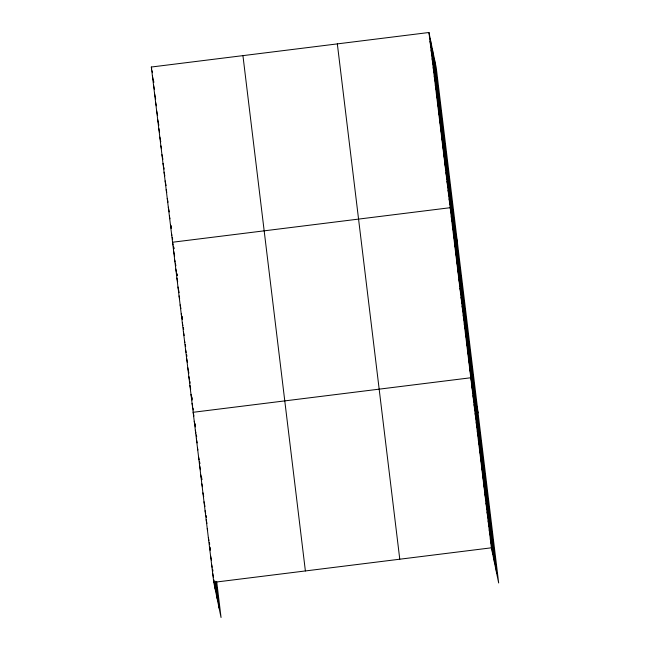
<?xml version="1.0" encoding="UTF-8"?>
<svg xmlns="http://www.w3.org/2000/svg" width="650" height="650" viewBox="0 0 650 650"><rect width="100%" height="100%" fill="white"/><g stroke="black" fill="none" stroke-linecap="round" stroke-linejoin="round"><path stroke-width="0.97" d="M216.71 581.701L221.049 617.5L213.769 582.343L151.328 67.023L428.951 32.5L436.231 67.657L498.672 582.977L491.392 547.812L428.951 32.5M213.769 582.343L491.392 547.812M430.016 41.259L431.381 47.889M431.072 50.017L432.445 56.648M432.136 58.784L433.509 65.406M433.192 67.543L434.566 74.165M434.257 76.302L435.63 82.924M435.321 85.061L436.694 91.691M436.378 93.819L437.751 100.449M437.442 102.586L438.815 109.208M438.506 111.345L439.879 117.967M439.562 120.104L440.936 126.726M440.627 128.862L442 135.493M441.691 137.621L443.064 144.251M442.747 146.388L444.121 153.01M443.812 155.147L445.185 161.769M444.876 163.906L446.249 170.528M445.933 172.664L447.306 179.294M446.997 181.423L448.37 188.053M448.061 190.19L449.426 196.812M449.118 198.949L450.491 205.571M457.462 242.864L450.182 207.707L172.559 242.231L173.144 245.074M451.262 216.661L452.636 223.283M452.351 225.607L453.724 232.237M453.432 234.561L454.805 241.182M454.521 243.506L455.894 250.136M455.601 252.46L456.974 259.082M456.69 261.406L458.063 268.036M457.771 270.359L459.144 276.981M458.859 279.305L460.233 285.935M459.94 288.259L461.313 294.889M461.029 297.213L462.402 303.834M462.109 306.158L463.483 312.788M463.198 315.112L464.571 321.734M464.279 324.058L465.652 330.688M465.368 333.011L466.741 339.633M466.448 341.957L467.821 348.587M467.537 350.911L468.91 357.533M468.618 359.864L469.991 366.486M469.706 368.81L471.071 375.44M478.067 412.921L470.787 377.764L193.164 412.287L193.944 416.073M471.876 386.709L473.241 393.339M472.956 395.663L474.329 402.285M474.045 404.609L475.41 411.239M475.126 413.562L476.499 420.184M476.214 422.508L477.579 429.138M477.295 431.462L478.668 438.092M478.376 440.416L479.749 447.038M479.464 449.361L480.837 455.991M480.545 458.315L481.918 464.937M481.634 467.261L483.007 473.891M482.714 476.214L484.087 482.836M483.803 485.16L485.176 491.79M484.884 494.114L486.257 500.744M485.973 503.067L487.346 509.689M487.053 512.013L488.426 518.643M488.142 520.967L489.515 527.589M489.223 529.913L490.596 536.543M490.311 538.866L491.684 545.488M151.328 67.023L151.718 68.916M152.108 70.809L152.498 72.703M152.384 75.79L153.757 82.412L153.522 80.47M153.449 84.549L154.432 89.278M154.513 93.308L155.683 98.987M155.569 102.066L156.357 105.853M156.634 110.825L157.609 115.562M157.698 119.592L158.868 125.271M158.754 128.351L159.543 132.137M159.819 137.109L160.794 141.838M160.875 145.868L161.468 148.712M161.939 154.627L162.923 159.364M163.004 163.394L163.394 165.287M163.784 167.18L164.182 169.073M164.06 172.153L164.848 175.939M165.124 180.911L166.107 185.64M166.189 189.67L166.774 192.514M167.245 198.429L168.033 202.215M168.309 207.196L169.293 211.924M169.374 215.954L169.959 218.79M170.43 224.713L171.218 228.499M171.494 233.472L171.884 235.365M172.274 237.258L172.673 239.151M173.534 246.967L173.932 248.861L173.688 246.911M173.639 251.184L174.623 255.913M174.728 260.138L175.118 262.031M175.508 263.916L175.898 265.809M175.809 269.084L176.394 271.928M176.792 273.821L177.182 275.714L176.938 273.723M176.898 278.037L177.678 281.824M177.978 286.983L179.156 292.662M179.067 295.937L179.652 298.773M180.148 304.882L180.936 308.669M181.236 313.836L182.406 319.516M182.317 322.782L182.902 325.626M183.3 327.519L183.69 329.412M183.398 331.736L184.186 335.522M184.486 340.689L184.876 342.582M185.266 344.476L185.664 346.369M185.567 349.635L186.16 352.479M186.55 354.372L186.94 356.265M186.656 358.589L187.436 362.375M187.736 367.534L188.914 373.214M188.825 376.488L189.41 379.324M189.808 381.217L190.198 383.11M189.906 385.434L190.694 389.22M190.994 394.387L192.173 400.067M192.075 403.341L192.668 406.177M193.058 408.07L193.448 409.963M194.244 421.241L195.423 426.92M195.333 430.186L195.918 433.03M196.308 434.923L196.706 436.816M196.414 439.14L197.202 442.926M197.502 448.086L197.893 449.979M198.583 457.039L199.176 459.875M199.566 461.768L199.956 463.661M199.672 465.985L200.452 469.771M200.752 474.939L201.736 479.676M201.841 483.892L202.426 486.728M202.922 492.838L203.71 496.624M204.011 501.792L204.986 506.521M205.091 510.738L205.684 513.581M206.074 515.474L206.464 517.367M206.18 519.691L206.96 523.477M207.261 528.637L207.651 530.53M208.349 537.591L208.934 540.426M209.324 542.319L209.714 544.212M209.43 546.544L210.218 550.331M210.519 555.49L211.494 560.227M211.599 564.444L212.184 567.279M212.582 569.173L212.972 571.066M212.688 573.389L213.468 577.176M434.281 58.24L496.722 573.56M432.274 48.539L494.715 563.859M430.324 39.122L492.765 554.442M337.334 43.891L399.774 559.211M242.938 55.632L305.386 570.952M215.849 581.23L219.099 608.083M215.166 582.473L217.092 598.382M171.096 225.501L171.332 227.443M182.122 316.485L182.366 318.476M191.88 397.036L192.124 399.027M195.138 423.889L195.382 425.872M201.646 477.587L201.882 479.578M210.08 547.202L210.324 549.185M214.053 580.019L215.142 588.965"/></g></svg>
